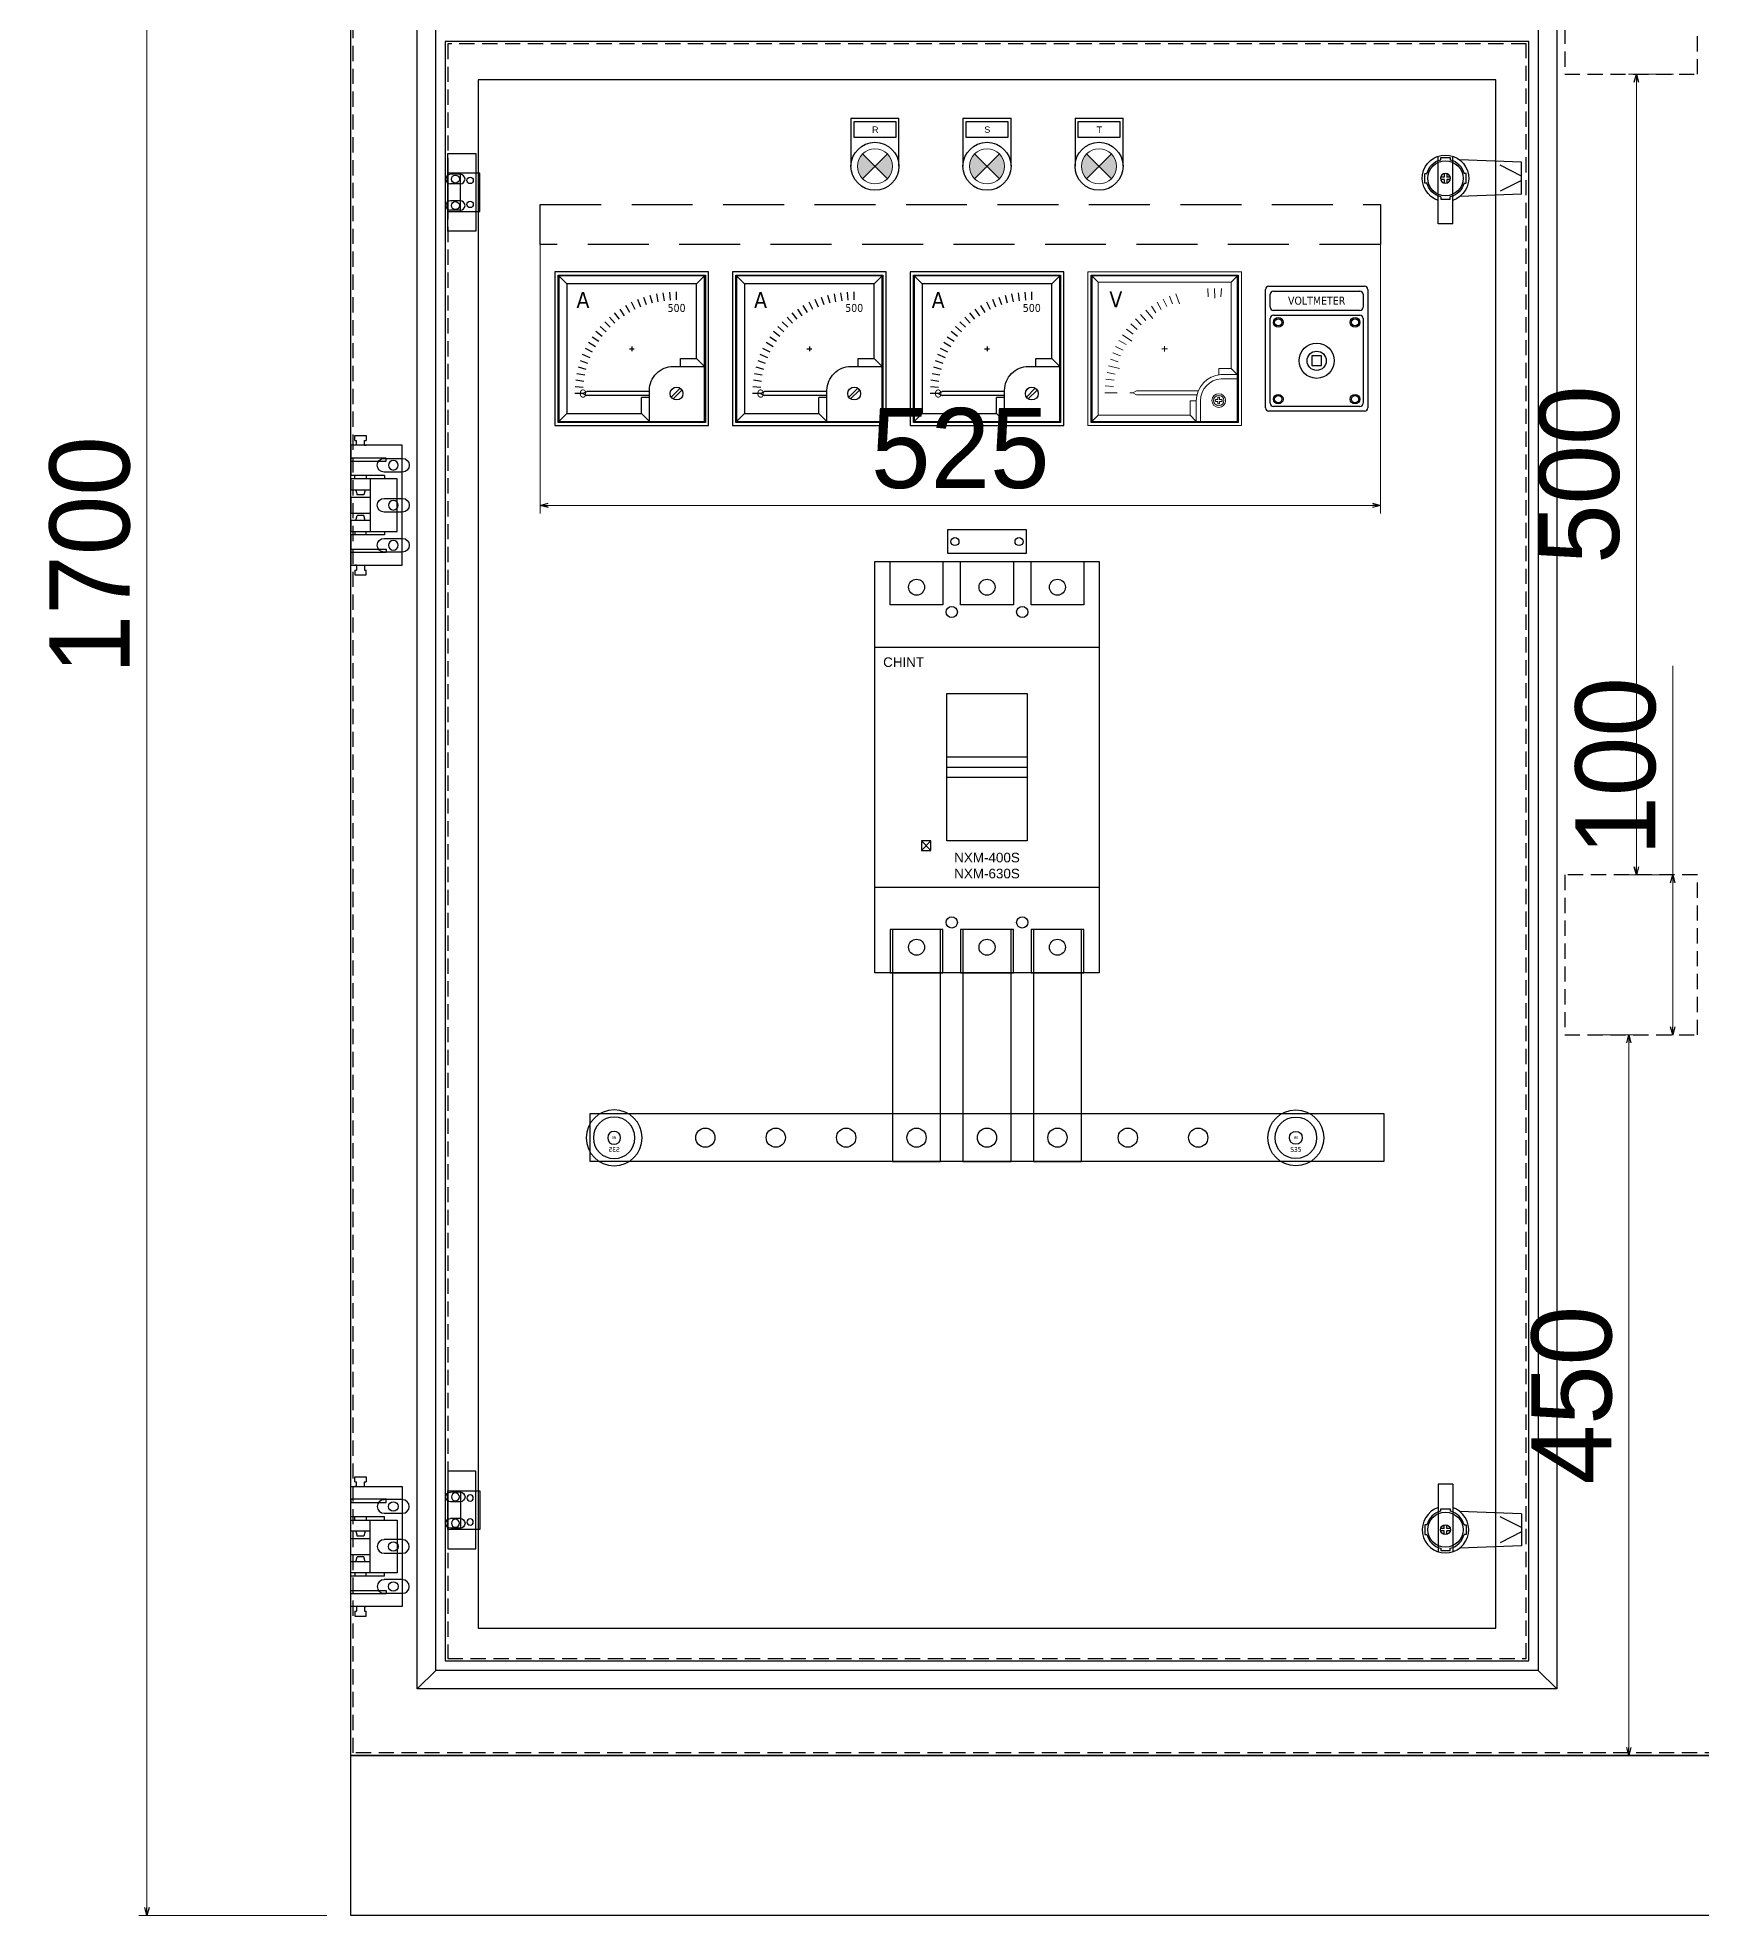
# Model space of a CAD drawing. Header units: millimetres. Extents: x 0 to 6126, y 0 to 4331.
# Drawn here: x 3014 to 4054, y 2399 to 3572 of the extents above; entities that cross this region are included whole.
import ezdxf
from ezdxf.enums import TextEntityAlignment as Align

# ---------------------------------------------------------------- set-up
doc = ezdxf.new("R2010")
doc.units = ezdxf.units.MM
doc.linetypes.add('HIDDEN2', pattern=[4.7625, 3.175, -1.5875])
doc.linetypes.add('HIDDENX2', pattern=[19.05, 12.7, -6.35])
for name, color, linetype in [('01', 7, 'HIDDEN2'), ('DIM', 253, 'Continuous'), ('HEATER', 1, 'Continuous')]:
    doc.layers.add(name, color=color, linetype=linetype)
doc.layers.add('07', color=5, linetype='Continuous', lineweight=5)
doc.styles.add('Arial', font='arial.ttf')
doc.styles.add('Arial-Black', font='txt')
doc.styles.add('Tahoma (Input Text)', font='tahoma.ttf')
doc.dimstyles.new('CNC', dxfattribs={"dimtxt": 50, "dimasz": 5, "dimexe": 5, "dimexo": 15, "dimgap": 10, "dimtad": 1, "dimdec": 0, "dimtxsty": 'Standard', "dimblk": 'OPEN30', "dimcen": 10, "dimclrd": 5, "dimclre": 5, "dimclrt": 3, "dimazin": 3, "dimtfac": 1, "dimtdec": 0, "dimtmove": 0, "dimatfit": 3, "dimldrblk": 'ARCHTICK', "dimlwd": 9, "dimlwe": 9})

# ---------------------------------------------------------------- blocks, each defined once
blk = doc.blocks.new('*D2')
at = {"color": 0, "linetype": 'ByBlock', "lineweight": -2}
for p, q in [((3081.1, 4094), (3082.4, 4099)), ((3082.4, 4099), (3083.8, 4094)), ((3082.4, 4099), (3082.4, 4094)), ((3082.4, 2399), (3081.1, 2404)), ((3083.8, 2404), (3082.4, 2399)), ((3082.4, 2399), (3082.4, 2404))]:
    blk.add_line(p, q, dxfattribs=at)
at = {"layer": 'Defpoints', "color": 0, "ltscale": 3, "transparency": 16777216}
for p in [(3209.9, 4099), (3082.4, 2399), (3209.9, 2399)]:
    blk.add_point(p, dxfattribs=at)
at = {"layer": 'DIM', "color": 5, "lineweight": 9, "ltscale": 3, "transparency": 16777216}
for p, q in [((3194.9, 4099), (3077.4, 4099)), ((3082.4, 4094), (3082.4, 2404)), ((3194.9, 2399), (3077.4, 2399))]:
    blk.add_line(p, q, dxfattribs=at)
at = {"layer": 'DIM', "color": 3, "ltscale": 3, "transparency": 16777216, "insert": (3046.9, 3249), "char_height": 50, "attachment_point": 5, "rotation": 90}
blk.add_mtext('1700', dxfattribs=at)
blk = doc.blocks.new('_ArchTick')
at = {"color": 0, "const_width": 0.15}
blk.add_lwpolyline([(-0.5, -0.5), (0.5, 0.5)], dxfattribs=at)
blk = doc.blocks.new('_Open30')
at = {"color": 0, "linetype": 'ByBlock', "lineweight": -2}
for p, q in [((-1, 0.27), (0, 0)), ((0, 0), (-1, -0.27)), ((0, 0), (-1, 0))]:
    blk.add_line(p, q, dxfattribs=at)
blk = doc.blocks.new('Den XANH')
h = blk.add_hatch(color=5)
h.paths.add_polyline_path([(15, 15), (22.8, 7.2, 0.198912), (26, 15, 0.198912), (22.8, 22.8)])
h.paths.add_polyline_path([(15, 15), (7.2, 22.8, 0.198912), (4, 15, 0.198912), (7.2, 7.2)])
at = {"color": 7}
for p, q in [((0, 45), (30, 45)), ((0, 45), (0, 15)), ((30, 15), (30, 45))]:
    blk.add_line(p, q, dxfattribs=at)
blk.add_lwpolyline([(2, 43), (28, 43), (28, 33), (2, 33)], close=True, dxfattribs=at)
blk.add_circle((15, 15), 15, dxfattribs=at)
at = {"layer": '07', "color": 5, "linetype": 'Continuous', "lineweight": 5, "ltscale": 3}
for p, q in [((22.8, 22.8), (7.2, 7.2)), ((7.2, 22.8), (22.8, 7.2))]:
    blk.add_line(p, q, dxfattribs=at)
blk.add_circle((15, 15), 11, dxfattribs=at)
at = {"layer": '01', "color": 2, "linetype": 'Continuous', "lineweight": 5, "style": 'Arial-Black'}
blk.add_attdef('T-SP', text='', height=2.4, dxfattribs=at).set_placement((15.2, 36), align=Align.CENTER)
blk = doc.blocks.new('Den DO')
h = blk.add_hatch(color=1)
h.paths.add_polyline_path([(7.2, 7.2), (15, 15), (7.2, 22.8, 0.198912), (4, 15, 0.198912)])
h.paths.add_polyline_path([(26, 15, 0.198912), (22.8, 22.8), (15, 15), (22.8, 7.2, 0.198912)])
at = {"color": 7}
for p, q in [((0, 45), (30, 45)), ((0, 45), (0, 15)), ((30, 15), (30, 45))]:
    blk.add_line(p, q, dxfattribs=at)
blk.add_lwpolyline([(2, 43), (28, 43), (28, 33), (2, 33)], close=True, dxfattribs=at)
blk.add_circle((15, 15), 15, dxfattribs=at)
at = {"layer": '07', "color": 1, "linetype": 'Continuous', "lineweight": 5, "ltscale": 3}
for p, q in [((22.8, 22.8), (7.2, 7.2)), ((7.2, 22.8), (22.8, 7.2))]:
    blk.add_line(p, q, dxfattribs=at)
blk.add_circle((15, 15), 11, dxfattribs=at)
at = {"layer": '01', "color": 2, "linetype": 'Continuous', "lineweight": 5, "style": 'Arial-Black'}
blk.add_attdef('T-SP', text='', height=2.4, dxfattribs=at).set_placement((15.2, 36), align=Align.CENTER)
blk = doc.blocks.new('Den VANG')
h = blk.add_hatch(color=2)
h.paths.add_polyline_path([(22.8, 7.2, 0.198912), (26, 15, 0.198912), (22.8, 22.8), (15, 15)])
h.paths.add_polyline_path([(7.2, 7.2), (15, 15), (7.2, 22.8, 0.198912), (4, 15, 0.198912)])
at = {"color": 7}
for p, q in [((0, 45), (30, 45)), ((0, 45), (0, 15)), ((30, 15), (30, 45))]:
    blk.add_line(p, q, dxfattribs=at)
blk.add_lwpolyline([(2, 43), (28, 43), (28, 33), (2, 33)], close=True, dxfattribs=at)
blk.add_circle((15, 15), 15, dxfattribs=at)
at = {"layer": '07', "color": 2, "linetype": 'Continuous', "lineweight": 5, "ltscale": 3}
for p, q in [((22.8, 22.8), (7.2, 7.2)), ((7.2, 22.8), (22.8, 7.2))]:
    blk.add_line(p, q, dxfattribs=at)
blk.add_circle((15, 15), 11, dxfattribs=at)
at = {"layer": '01', "color": 2, "linetype": 'Continuous', "lineweight": 5, "style": 'Arial-Black'}
blk.add_attdef('T-SP', text='', height=2.4, dxfattribs=at).set_placement((15.2, 36), align=Align.CENTER)
blk = doc.blocks.new('Ampere-Meter-front')
at = {"color": 6}
for p, q in [((-40.5, 40.5), (-45.5, 45.5)), ((24.2, 30.4), (23.8, 35.4)), ((28, 30.5), (28, 35.5)), ((40.5, 40.5), (45.5, 45.5)), ((-4.5, 20.6), (-7.3, 24.8)), ((-1.2, 22.7), (-3.8, 27)), ((2.1, 24.5), (-0.1, 29)), ((5.6, 26), (3.7, 30.7)), ((9.2, 27.4), (7.6, 32.1)), ((12.9, 28.5), (11.6, 33.3)), ((16.6, 29.4), (15.6, 34.3)), ((20.4, 30), (19.7, 35)), ((-16, 10.6), (-19.7, 13.9)), ((-13.4, 13.4), (-16.9, 16.9)), ((-10.6, 16), (-13.9, 19.7)), ((-7.6, 18.4), (-10.7, 22.4)), ((-24.5, -2.1), (-29, 0.1)), ((-22.7, 1.2), (-27, 3.8)), ((-20.6, 4.5), (-24.8, 7.3)), ((-18.4, 7.6), (-22.4, 10.7)), ((-1.5, 0), (1.5, 0)), ((0, 1.5), (0, -1.5)), ((-28.5, -12.9), (-33.3, -11.6)), ((-27.4, -9.2), (-32.1, -7.6)), ((-26, -5.6), (-30.7, -3.7)), ((30.5, -11), (30.5, -6)), ((45.5, -11), (40.5, -6)), ((-30, -20.4), (-35, -19.7)), ((-29.4, -16.6), (-34.3, -15.6)), ((-30.5, -28), (-35.5, -28)), ((-30.5, -28), (-35.5, -28)), ((-30.4, -24.2), (-35.4, -23.8)), ((-30.5, -28), (-28.1, -26.8)), ((-30.5, -28), (-28.1, -29.2)), ((11, -26.8), (-28.1, -26.8)), ((11, -29.2), (-28.1, -29.2)), ((11, -30.5), (6, -30.5)), ((30.2, -24.7), (24.7, -30.2)), ((31.3, -25.8), (25.8, -31.3)), ((-40.5, -40.5), (-45.5, -45.5)), ((11, -45.5), (6, -40.5))]:
    blk.add_line(p, q, dxfattribs=at)
for points in [[(-48, -48), (48, -48), (48, 48), (-48, 48)], [(-45.5, -45.5), (45.5, -45.5), (45.5, 45.5), (-45.5, 45.5)]]:
    blk.add_lwpolyline(points, close=True, dxfattribs=at)
for points in [[(40.5, -6), (40.5, 40.5), (-40.5, 40.5), (-40.5, -40.5), (6, -40.5)], [(30.5, -6), (40.5, -6)], [(6, -40.5), (6, -30.5)]]:
    blk.add_lwpolyline(points, dxfattribs=at)
blk.add_lwpolyline([(11, -45.5), (11, -26, -0.414214), (26, -11), (45.5, -11)], format="xyb", dxfattribs=at)
blk.add_circle((28, -28), 4, dxfattribs=at)
at = {"color": 6, "style": 'Tahoma (Input Text)'}
for tag, height, p in [('BEW-96', 10, (-30.5, 30.5)), ('MAX', 5, (28, 25.5)), ('O', 5, (-30.5, -28))]:
    blk.add_attdef(tag, text='', height=height, dxfattribs=at).set_placement(p, align=Align.MIDDLE_CENTER)
blk = doc.blocks.new('A$C3CFE1F0F')
at = {"color": 6, "lineweight": 5}
for p, q in [((6.4, 89.6), (2.5, 93.5)), ((75.3, 80.5), (74.9, 85.6)), ((79.3, 79.5), (79.2, 85.7)), ((83.1, 80.5), (83.5, 85.6)), ((89.6, 89.6), (93.5, 93.5)), ((42.5, 70.5), (39.7, 74.7)), ((45.9, 72.5), (43.3, 77)), ((49.3, 74.4), (47.1, 79)), ((52.9, 76), (51, 80.8)), ((28.3, 57.1), (24.2, 60.2)), ((30.8, 60.1), (26.9, 63.5)), ((33.4, 63), (29.8, 66.6)), ((36.3, 65.7), (32.9, 69.5)), ((22, 47.1), (17.4, 49.4)), ((23.9, 50.6), (19.4, 53.1)), ((46.3, 48), (49.7, 48)), ((48, 49.7), (48, 46.3)), ((19, 39.8), (14.2, 41.5)), ((20.4, 43.5), (15.7, 45.5)), ((81.9, 31.8), (81.9, 35.6)), ((93.4, 31.8), (89.6, 35.6)), ((16, 24.5), (10.9, 24.8)), ((16.4, 28.4), (11.3, 29)), ((17, 32.2), (12, 33.2)), ((28.1, 20.5), (26.3, 20.5)), ((28.1, 20.5), (26.3, 20.5)), ((28.1, 20.5), (30.5, 21.7)), ((28.1, 20.5), (30.5, 19.2)), ((69, 21.7), (30.5, 21.7)), ((68.1, 19.2), (30.5, 19.2)), ((67.8, 15.4), (64, 15.4)), ((6.4, 6.4), (2.5, 2.5)), ((67.8, 2.6), (64, 6.4))]:
    blk.add_line(p, q, dxfattribs=at)
at = {"color": 6, "lineweight": 15}
for p, q in [((57.3, 76.1), (54.9, 82.3)), ((40.6, 66.8), (36.2, 72.2)), ((27.6, 52.8), (21.7, 56.7)), ((19.8, 35.6), (12.9, 37.4)), ((18.4, 20.5), (10.7, 20.5))]:
    blk.add_line(p, q, dxfattribs=at)
blk.add_lwpolyline([(0, 0), (96, 0), (96, 96), (0, 96)], close=True, dxfattribs=at)
at = {"color": 6}
blk.add_lwpolyline([(2.5, 2.5), (93.5, 2.5), (93.5, 93.5), (2.5, 93.5)], close=True, dxfattribs=at)
at = {"color": 6, "lineweight": 5}
for points in [[(89.6, 35.6), (89.6, 89.6), (6.4, 89.6), (6.4, 6.4), (64, 6.4)], [(81.9, 35.6), (89.6, 35.6)], [(64, 6.4), (64, 15.4)]]:
    blk.add_lwpolyline(points, dxfattribs=at)
for points in [[(67.8, 2.6), (67.8, 15.4, -0.400642), (83.2, 31.8), (93.4, 31.8)], [(70.4, 2.6), (70.4, 15.4, -0.399381), (83.3, 29.2), (93.4, 29.2)], [(81.3, 15.1), (80, 15.1, -0.414214), (79.6, 15.5), (79.6, 15.8, -0.414214), (80, 16.2), (81.3, 16.2)], [(81.3, 16.2), (81.3, 17.4, -0.414214), (81.7, 17.8), (81.9, 17.8, -0.414214), (82.3, 17.4), (82.3, 16.2)], [(82.3, 15.1), (82.3, 13.9, -0.414214), (81.9, 13.5), (81.7, 13.5, -0.414214), (81.3, 13.9), (81.3, 15.1)], [(82.3, 16.2), (83.6, 16.2, -0.414214), (84, 15.8), (84, 15.5, -0.414214), (83.6, 15.1), (82.3, 15.1)]]:
    blk.add_lwpolyline(points, format="xyb", dxfattribs=at)
for radius in [4.31, 3.2]:
    blk.add_circle((81.8, 15.6), radius, dxfattribs=at)
at = {"color": 6, "insert": (17.5, 78.8), "char_height": 10, "width": 2201.82, "attachment_point": 5}
blk.add_mtext('{\\fTahoma|b0|i0|c0|p34;V}', dxfattribs=at)
blk = doc.blocks.new('A$C20FC3BD7')
at = {"color": 6}
for p, q in [((0, 2), (0, 76)), ((2, 78), (62, 78)), ((3, 65), (3, 73)), ((5, 75), (59, 75)), ((61, 73), (61, 65)), ((64, 76), (64, 2)), ((59, 63), (5, 63)), ((5, 60), (59, 60)), ((3, 5), (3, 58)), ((61, 58), (61, 5)), ((59, 3), (5, 3)), ((62, 0), (2, 0))]:
    blk.add_line(p, q, dxfattribs=at)
blk.add_lwpolyline([(29, 28.5), (35, 28.5), (35, 34.5), (29, 34.5)], close=True, dxfattribs=at)
for centre, radius in [((8, 55.5), 2.25), ((56, 55.5), 2.25), ((32, 31.5), 6), ((8, 7.5), 2.25), ((56, 7.5), 2.25)]:
    blk.add_circle(centre, radius, dxfattribs=at)
for centre, start, end in [((2, 76), 90, 180), ((5, 73), 90, 180), ((59, 73), 0, 90), ((62, 76), 0, 90), ((5, 65), 180, 270), ((5, 58), 90, 180), ((59, 65), 270, 0), ((59, 58), 0, 90), ((2, 2), 180, 270), ((5, 5), 180, 270), ((59, 5), 270, 0), ((62, 2), 270, 0)]:
    blk.add_arc(centre, 2, start, end, dxfattribs=at)
at = {"color": 6, "insert": (32, 69), "char_height": 5, "width": 58, "attachment_point": 5}
blk.add_mtext('{\\fTahoma|b0|i0|c0|p34;VOLTMETER}', dxfattribs=at)
blk = doc.blocks.new('nxm-400-630-1')
at = {"color": 7}
for p, q in [((29465.1, -129525.9), (29605.1, -129525.9)), ((29510.1, -129600.9), (29560.1, -129600.9)), ((29494.1, -129652.9), (29500.1, -129646.9)), ((29500.1, -129652.9), (29494.1, -129646.9)), ((29465.1, -129675.9), (29605.1, -129675.9))]:
    blk.add_line(p, q, dxfattribs=at)
for points in [[(29465.1, -129472.4), (29605.1, -129472.4), (29605.1, -129729.4), (29465.1, -129729.4)], [(29510.1, -129554.9), (29560.1, -129554.9), (29560.1, -129646.9), (29510.1, -129646.9)], [(29510.1, -129594.4), (29560.1, -129594.4), (29560.1, -129607.4), (29510.1, -129607.4)], [(29494.1, -129652.9), (29500.1, -129652.9), (29500.1, -129646.9), (29494.1, -129646.9)]]:
    blk.add_lwpolyline(points, close=True, dxfattribs=at)
at = {"color": 1}
for points in [[(29474.6, -129472.4), (29507.6, -129472.4), (29507.6, -129499.4), (29474.6, -129499.4)], [(29474.6, -129729.4), (29507.6, -129729.4), (29507.6, -129702.4), (29474.6, -129702.4)]]:
    blk.add_lwpolyline(points, close=True, dxfattribs=at)
at = {"color": 2}
for points in [[(29518.6, -129472.4), (29551.6, -129472.4), (29551.6, -129499.4), (29518.6, -129499.4)], [(29518.6, -129729.4), (29551.6, -129729.4), (29551.6, -129702.4), (29518.6, -129702.4)]]:
    blk.add_lwpolyline(points, close=True, dxfattribs=at)
at = {"color": 5}
for points in [[(29562.6, -129472.4), (29595.6, -129472.4), (29595.6, -129499.4), (29562.6, -129499.4)], [(29562.6, -129729.4), (29595.6, -129729.4), (29595.6, -129702.4), (29562.6, -129702.4)]]:
    blk.add_lwpolyline(points, close=True, dxfattribs=at)
at = {"color": 1}
for centre in [(29491.1, -129488.4), (29491.1, -129713.4)]:
    blk.add_circle(centre, 5, dxfattribs=at)
at = {"color": 2}
for centre in [(29535.1, -129488.4), (29535.1, -129713.4)]:
    blk.add_circle(centre, 5, dxfattribs=at)
at = {"color": 5}
for centre in [(29579.1, -129488.4), (29579.1, -129713.4)]:
    blk.add_circle(centre, 5, dxfattribs=at)
at = {"color": 7}
for centre in [(29513.1, -129503.9), (29557.1, -129503.9), (29513.1, -129697.9), (29557.1, -129697.9)]:
    blk.add_circle(centre, 3.5, dxfattribs=at)
at = {"color": 7, "char_height": 6, "width": 25.603, "attachment_point": 5, "style": 'Arial'}
for s, insert in [('CHINT', (29483, -129535.3)), ('NXM-400S\\PNXM-630S', (29535.1, -129662.4))]:
    blk.add_mtext(s, dxfattribs=dict(at, insert=insert))
blk = doc.blocks.new('su35-2')
at = {"color": 1}
for radius in [17.5, 13, 4]:
    blk.add_circle((0, -0.1), radius, dxfattribs=at)
at = {"color": 1, "width": 30.098, "attachment_point": 5}
for s, insert, char_height in [('{\\fTahoma|b0|i0|c0|p34;M8}', (0, 0), 1.5), ('{\\fTahoma|b0|i0|c0|p34;S35}', (0, -7.4), 3)]:
    blk.add_mtext(s, dxfattribs=dict(at, insert=insert, char_height=char_height))
blk = doc.blocks.new('ovan')
at = {"color": 2}
for p, q in [((14.8, 8.5), (3.3, 8.5)), ((3.3, 0), (14.8, 0))]:
    blk.add_line(p, q, dxfattribs=at)
for centre, start, end in [((3.3, 4.3), 90, 270), ((14.8, 4.3), 270, 90)]:
    blk.add_arc(centre, 4.25, start, end, dxfattribs=at)
blk = doc.blocks.new('HL011-1-6')
at = {"color": 1}
for p, q in [((29.5, 81), (22.5, 81)), ((22.5, 81), (22.5, 78)), ((23.5, 78), (22.5, 78)), ((23.5, 75), (22.5, 75)), ((23.5, 75), (23.5, 78)), ((29.5, 78), (28.5, 78)), ((28.5, 75), (28.5, 78)), ((28.5, 75), (29.5, 75)), ((29.5, 78), (29.5, 81)), ((11, 56), (11, 54)), ((11, 56), (32, 56)), ((20, 54), (20, 21)), ((20, 47), (32, 47)), ((22.5, 56), (22.5, 54)), ((23.1, 47), (24, 44)), ((28.9, 47), (28, 44)), ((29.5, 54), (29.5, 56)), ((32, 42.5), (20, 42.5)), ((24, 44), (28, 44)), ((32, 32.5), (20, 32.5)), ((20, 28), (32, 28)), ((23.1, 28), (24, 31)), ((24, 31), (28, 31)), ((28.9, 28), (28, 31)), ((11, 21), (11, 19)), ((11, 19), (32, 19)), ((22.5, 19), (22.5, 21)), ((29.5, 21), (29.5, 19)), ((23.5, 0), (22.5, 0)), ((23.5, 0), (23.5, -3)), ((28.5, 0), (28.5, -3)), ((28.5, 0), (29.5, 0)), ((22.5, -6), (22.5, -3)), ((23.5, -3), (22.5, -3)), ((29.5, -6), (22.5, -6)), ((29.5, -3), (28.5, -3)), ((29.5, -3), (29.5, -6))]:
    blk.add_line(p, q, dxfattribs=at)
for points in [[(32, 19), (32, 0), (0, 0), (0, 75), (32, 75), (32, 56)], [(32, 28), (32, 21), (3, 21), (3, 54), (32, 54), (32, 47)], [(32, 42.5), (32, 32.5)]]:
    blk.add_lwpolyline(points, dxfattribs=at)
for points in [[(10, 67), (32, 67), (32, 65), (10, 65)], [(10, 8), (32, 8), (32, 10), (10, 10)]]:
    blk.add_lwpolyline(points, close=True, dxfattribs=at)
for centre in [(5.5, 62.5), (5.5, 37.5), (5.5, 12.5)]:
    blk.add_circle(centre, 3, dxfattribs=at)
blk = doc.blocks.new('SDGFGHGHG')
at = {"layer": 'HEATER'}
for p, q in [((860892.9, 570780.5), (860931.6, 570782)), ((860892.9, 570760.5), (860892.9, 570780.5)), ((860935.9, 570742), (860935.9, 570784.3)), ((860944.9, 570742), (860944.9, 570784.3)), ((860892.9, 570771.9), (860906.3, 570778.7)), ((860892.9, 570769.1), (860906.3, 570762.4)), ((860937.5, 570771.3), (860939.5, 570771.3)), ((860937.5, 570769.8), (860939.5, 570769.8)), ((860939.5, 570773.5), (860939.5, 570771.3)), ((860939.5, 570769.8), (860939.5, 570767.6)), ((860941.3, 570773.5), (860941.3, 570771.3)), ((860941.3, 570771.3), (860943.4, 570771.3)), ((860941.3, 570769.8), (860941.3, 570767.6)), ((860941.3, 570769.8), (860943.4, 570769.8)), ((860892.9, 570760.5), (860931.6, 570759.1)), ((860935.9, 570742), (860944.9, 570742))]:
    blk.add_line(p, q, dxfattribs=at)
blk.add_circle((860940.4, 570770.5), 3.08, dxfattribs=at)
blk.add_arc((860940.4, 570770.5), 14.5, 288.08, 251.92, dxfattribs=at)
blk = doc.blocks.new('SĐFHGGH')
at = {"layer": 'HEATER'}
for points in [[(860928.8, 570702.4), (860927.4, 570702.4), (860927.4, 570708.4), (860928.8, 570708.4)], [(860943.4, 570717), (860943.4, 570718.4), (860937.4, 570718.4), (860937.4, 570717)], [(860952.1, 570702.4), (860953.4, 570702.4), (860953.4, 570708.4), (860952.1, 570708.4)], [(860943.4, 570693.8), (860943.4, 570692.4), (860937.4, 570692.4), (860937.4, 570693.8)]]:
    blk.add_lwpolyline(points, dxfattribs=at)
for start, end in [(104.4775, 165.5225), (14.4775, 75.5225), (194.4775, 255.5225), (284.4775, 345.5225)]:
    blk.add_arc((860940.4, 570705.4), 12, start, end, dxfattribs=at)
blk = doc.blocks.new('MS722')
for name, p in [('SDGFGHGHG', (-860940.4, -570770.5)), ('SĐFHGGH', (-860940.4, -570705.4))]:
    blk.add_blockref(name, p)
blk = doc.blocks.new('A$C3E80314B')
at = {"color": 7}
blk.add_lwpolyline([(0, 15), (49, 15), (49, 0), (0, 0)], close=True, dxfattribs=at)
at = {"color": 2}
for centre in [(4.5, 7.5), (44.5, 7.5)]:
    blk.add_circle(centre, 2.5, dxfattribs=at)
blk = doc.blocks.new('*D13')
at = {"color": 0, "linetype": 'ByBlock', "lineweight": -2}
for p, q in [((4007.2, 2944.2), (4008.5, 2949.2)), ((4008.5, 2949.2), (4009.8, 2944.2)), ((4008.5, 2949.2), (4008.5, 2944.2)), ((4008.5, 2499), (4007.2, 2504)), ((4009.8, 2504), (4008.5, 2499)), ((4008.5, 2499), (4008.5, 2504))]:
    blk.add_line(p, q, dxfattribs=at)
at = {"layer": 'Defpoints', "color": 0, "ltscale": 3, "transparency": 16777216}
for p in [(3968.4, 2949.2), (4008.5, 2949.2), (4009.9, 2499)]:
    blk.add_point(p, dxfattribs=at)
at = {"layer": 'DIM', "color": 5, "lineweight": 9, "ltscale": 3, "transparency": 16777216}
for p, q in [((3983.4, 2949.2), (4013.5, 2949.2)), ((4008.5, 2504), (4008.5, 2944.2)), ((3994.9, 2499), (4003.5, 2499))]:
    blk.add_line(p, q, dxfattribs=at)
at = {"layer": 'DIM', "color": 3, "ltscale": 3, "transparency": 16777216, "insert": (3973, 2724.1), "char_height": 50, "attachment_point": 5, "rotation": 90}
blk.add_mtext('450', dxfattribs=at)
blk = doc.blocks.new('*D14')
at = {"color": 0, "linetype": 'ByBlock', "lineweight": -2}
for p, q in [((4011.9, 3544.5), (4013.2, 3549.5)), ((4013.2, 3549.5), (4014.6, 3544.5)), ((4013.2, 3549.5), (4013.2, 3544.5)), ((4013.2, 3049.2), (4011.9, 3054.2)), ((4014.6, 3054.2), (4013.2, 3049.2)), ((4013.2, 3049.2), (4013.2, 3054.2))]:
    blk.add_line(p, q, dxfattribs=at)
at = {"layer": 'Defpoints', "color": 0, "ltscale": 3, "transparency": 16777216}
for p in [(4013.2, 3549.5), (4051.4, 3549.5), (4051.4, 3049.2)]:
    blk.add_point(p, dxfattribs=at)
at = {"layer": 'DIM', "color": 5, "lineweight": 9, "ltscale": 3, "transparency": 16777216}
for p, q in [((4036.4, 3549.5), (4008.2, 3549.5)), ((4013.2, 3054.2), (4013.2, 3544.5)), ((4036.4, 3049.2), (4008.2, 3049.2))]:
    blk.add_line(p, q, dxfattribs=at)
at = {"layer": 'DIM', "color": 3, "ltscale": 3, "transparency": 16777216, "insert": (3977.7, 3299.3), "char_height": 50, "attachment_point": 5, "rotation": 90}
blk.add_mtext('500', dxfattribs=at)
blk = doc.blocks.new('*D15')
at = {"color": 0, "linetype": 'ByBlock', "lineweight": -2}
for p, q in [((4034.6, 3044.2), (4035.9, 3049.2)), ((4035.9, 3049.2), (4037.3, 3044.2)), ((4035.9, 3049.2), (4035.9, 3044.2)), ((4035.9, 2949.2), (4034.6, 2954.2)), ((4037.3, 2954.2), (4035.9, 2949.2)), ((4035.9, 2949.2), (4035.9, 2954.2))]:
    blk.add_line(p, q, dxfattribs=at)
at = {"layer": 'Defpoints', "color": 0, "ltscale": 3, "transparency": 16777216}
for p in [(4035.9, 3049.2), (4051.4, 3049.2), (4051.4, 2949.2)]:
    blk.add_point(p, dxfattribs=at)
at = {"layer": 'DIM', "color": 5, "lineweight": 9, "ltscale": 3, "transparency": 16777216}
for p, q in [((4035.9, 3049.2), (4035.9, 3179.8)), ((4036.4, 3049.2), (4030.9, 3049.2)), ((4035.9, 2954.2), (4035.9, 3044.2)), ((4036.4, 2949.2), (4030.9, 2949.2))]:
    blk.add_line(p, q, dxfattribs=at)
at = {"layer": 'DIM', "color": 3, "ltscale": 3, "transparency": 16777216, "insert": (4000.4, 3117), "char_height": 50, "attachment_point": 5, "rotation": 90}
blk.add_mtext('100', dxfattribs=at)
blk = doc.blocks.new('ovan6x9')
at = {"color": 2}
for p, q in [((2, 6), (8, 6)), ((2, 0), (8, 0))]:
    blk.add_line(p, q, dxfattribs=at)
for centre, start, end in [((2, 3), 90, 270), ((8, 3), 270, 90)]:
    blk.add_arc(centre, 3, start, end, dxfattribs=at)
blk = doc.blocks.new('HL036-1-1')
at = {"color": 1}
blk.add_line((9.5, 36.2), (9.5, 12.2), dxfattribs=at)
for points in [[(0, 48.5), (17.5, 48.5), (17.5, 0), (0, 0)], [(-2.5, 12.2), (17.5, 12.2), (17.5, 36.2), (-2.5, 36.2)]]:
    blk.add_lwpolyline(points, close=True, dxfattribs=at)
for centre, radius in [((3.5, 31.8), 2), ((12.7, 32.5), 2.5), ((3.5, 16.8), 2), ((12.7, 16), 2.5)]:
    blk.add_circle(centre, radius, dxfattribs=at)
blk = doc.blocks.new('*D16')
at = {"color": 0, "linetype": 'ByBlock', "lineweight": -2}
for p, q in [((3328.2, 3280.1), (3333.2, 3281.4)), ((3333.2, 3278.7), (3328.2, 3280.1)), ((3328.2, 3280.1), (3333.2, 3280.1)), ((3848.2, 3281.4), (3853.2, 3280.1)), ((3853.2, 3280.1), (3848.2, 3278.7)), ((3853.2, 3280.1), (3848.2, 3280.1))]:
    blk.add_line(p, q, dxfattribs=at)
at = {"layer": 'Defpoints', "color": 0, "ltscale": 3, "transparency": 16777216}
for p in [(3328.2, 3468.1), (3853.2, 3468.1), (3853.2, 3280.1)]:
    blk.add_point(p, dxfattribs=at)
at = {"layer": 'DIM', "color": 5, "lineweight": 9, "ltscale": 3, "transparency": 16777216}
for p, q in [((3328.2, 3453.1), (3328.2, 3275.1)), ((3853.2, 3453.1), (3853.2, 3275.1)), ((3333.2, 3280.1), (3848.2, 3280.1))]:
    blk.add_line(p, q, dxfattribs=at)
at = {"layer": 'DIM', "color": 3, "ltscale": 3, "transparency": 16777216, "insert": (3590.7, 3315.6), "char_height": 50, "attachment_point": 5}
blk.add_mtext('525', dxfattribs=at)

msp = doc.modelspace()

# ---------------------------------------------------------------- linework, layer by layer
at = {"color": 7, "ltscale": 3}
for p, q in [((3262.9, 2552), (3251.4, 2540.5)), ((3951.9, 2552), (3963.4, 2540.5))]:
    msp.add_line(p, q, dxfattribs=at)
for points in [[(3209.9, 4099), (4809.9, 4099), (4809.9, 2499), (3209.9, 2499)], [(3251.4, 4021.5), (3963.4, 4021.5), (3963.4, 2540.5), (3251.4, 2540.5)], [(3262.9, 4010), (3951.9, 4010), (3951.9, 2552), (3262.9, 2552)], [(3209.9, 2499), (4809.9, 2499), (4809.9, 2399), (3209.9, 2399)]]:
    msp.add_lwpolyline(points, close=True, dxfattribs=at)
at = {"color": 7, "linetype": 'HIDDEN2', "ltscale": 3}
msp.add_lwpolyline([(3211.4, 4097.5), (4808.4, 4097.5), (4808.4, 2500.5), (3211.4, 2500.5)], close=True, dxfattribs=at)
at = {"color": 252, "linetype": 'HIDDEN2', "ltscale": 3}
for points in [[(3968.4, 3549.5), (4051.4, 3549.5), (4051.4, 3649.5), (3968.4, 3649.5)], [(3968.4, 2949.2), (4051.4, 2949.2), (4051.4, 3049.2), (3968.4, 3049.2)]]:
    msp.add_lwpolyline(points, close=True, dxfattribs=at)
at = {"color": 6, "ltscale": 3}
msp.add_lwpolyline([(3268.9, 2558), (3945.9, 2558), (3945.9, 3570), (3268.9, 3570)], close=True, dxfattribs=at)
at = {"color": 6, "linetype": 'HIDDEN2', "ltscale": 3}
msp.add_lwpolyline([(3270.4, 2559.5), (3944.4, 2559.5), (3944.4, 3568.5), (3270.4, 3568.5)], close=True, dxfattribs=at)
at = {"color": 3, "ltscale": 3}
msp.add_lwpolyline([(3289.4, 2578.5), (3925.4, 2578.5), (3925.4, 3546), (3289.4, 3546)], close=True, dxfattribs=at)
at = {"color": 7, "linetype": 'HIDDENX2', "ltscale": 3}
msp.add_lwpolyline([(3328.2, 3468.1), (3853.2, 3468.1), (3853.2, 3443.1), (3328.2, 3443.1)], close=True, dxfattribs=at)
at = {"color": 2}
for points in [[(3339.4, 3424), (3431.4, 3424), (3431.4, 3332), (3339.4, 3332)], [(3450.4, 3424), (3542.4, 3424), (3542.4, 3332), (3450.4, 3332)], [(3561.4, 3424), (3653.4, 3424), (3653.4, 3332), (3561.4, 3332)], [(3672.4, 3424), (3764.4, 3424), (3764.4, 3332), (3672.4, 3332)], [(3592.4, 2870), (3622.4, 2870), (3622.4, 3015), (3592.4, 3015)]]:
    msp.add_lwpolyline(points, close=True, dxfattribs=at)
at = {"color": 1}
msp.add_lwpolyline([(3548.4, 2870), (3578.4, 2870), (3578.4, 3015), (3548.4, 3015)], close=True, dxfattribs=at)
at = {"color": 5}
msp.add_lwpolyline([(3636.4, 2870), (3666.4, 2870), (3666.4, 3015), (3636.4, 3015)], close=True, dxfattribs=at)
at = {"color": 1, "ltscale": 3}
msp.add_lwpolyline([(3855.4, 2900), (3855.4, 2870), (3359.4, 2870), (3359.4, 2900)], close=True, dxfattribs=at)
at = {"color": 2}
for centre, radius in [((3893.9, 3484.5), 11), ((3789.4, 3394.5), 3), ((3837.4, 3394.5), 3), ((3813.4, 3370.5), 11), ((3789.4, 3346.5), 3), ((3837.4, 3346.5), 3), ((3893.9, 2640), 11)]:
    msp.add_circle(centre, radius, dxfattribs=at)
at = {"color": 7, "ltscale": 3}
for centre in [(3431.4, 2885), (3475.4, 2885), (3519.4, 2885), (3563.4, 2885), (3607.4, 2885), (3651.4, 2885), (3695.4, 2885), (3739.4, 2885)]:
    msp.add_circle(centre, 6, dxfattribs=at)

# ---------------------------------------------------------------- block references
at = {"color": 7}
ref = msp.add_blockref('Den DO', (3522.4, 3477), dxfattribs=at)
ref.add_attrib('T-SP', 'R', dxfattribs={"layer": '01', "color": 2, "linetype": 'Continuous', "lineweight": 5, "height": 4, "style": 'Arial'}).set_placement((3537.6, 3512.9), align=Align.CENTER)
ref = msp.add_blockref('Den VANG', (3592.4, 3477), dxfattribs=at)
ref.add_attrib('T-SP', 'S', dxfattribs={"layer": '01', "color": 2, "linetype": 'Continuous', "lineweight": 5, "height": 4, "style": 'Arial'}).set_placement((3607.6, 3512.9), align=Align.CENTER)
ref = msp.add_blockref('Den XANH', (3662.4, 3477), dxfattribs=at)
ref.add_attrib('T-SP', 'T', dxfattribs={"layer": '01', "color": 2, "linetype": 'Continuous', "lineweight": 5, "height": 4, "style": 'Arial'}).set_placement((3677.6, 3512.9), align=Align.CENTER)
at = {"color": 7, "rotation": 180}
for name, p in [('HL036-1-1', (3287.9, 3500)), ('ovan6x9', (3280.2, 3487)), ('ovan6x9', (3280.2, 3470.5)), ('HL011-1-6', (3241.9, 2667)), ('MS722', (3893.9, 2640))]:
    msp.add_blockref(name, p, dxfattribs=at)
at = {"color": 7, "xscale": -1}
for name, p in [('MS722', (3893.9, 3484.5)), ('HL011-1-6', (3241.9, 3242.7)), ('HL036-1-1', (3287.9, 2628)), ('ovan6x9', (3280.2, 2657.5)), ('ovan6x9', (3280.2, 2641))]:
    msp.add_blockref(name, p, dxfattribs=at)
at = {"color": 7, "lineweight": -3}
ref = msp.add_blockref('Ampere-Meter-front', (3385.4, 3378), dxfattribs=at)
ref.add_attrib('BEW-96', 'A', dxfattribs={"height": 10, "style": 'Tahoma (Input Text)'}).set_placement((3354.9, 3408.5), align=Align.MIDDLE_CENTER)
ref.add_attrib('O', 'O', dxfattribs={"height": 5, "style": 'Tahoma (Input Text)'}).set_placement((3354.9, 3350), align=Align.MIDDLE_CENTER)
ref.add_attrib('MAX', '500', dxfattribs={"height": 5, "style": 'Tahoma (Input Text)'}).set_placement((3413.4, 3403.5), align=Align.MIDDLE_CENTER)
ref = msp.add_blockref('Ampere-Meter-front', (3496.4, 3378), dxfattribs=at)
ref.add_attrib('BEW-96', 'A', dxfattribs={"height": 10, "style": 'Tahoma (Input Text)'}).set_placement((3465.9, 3408.5), align=Align.MIDDLE_CENTER)
ref.add_attrib('O', 'O', dxfattribs={"height": 5, "style": 'Tahoma (Input Text)'}).set_placement((3465.9, 3350), align=Align.MIDDLE_CENTER)
ref.add_attrib('MAX', '500', dxfattribs={"height": 5, "style": 'Tahoma (Input Text)'}).set_placement((3524.4, 3403.5), align=Align.MIDDLE_CENTER)
ref = msp.add_blockref('Ampere-Meter-front', (3607.4, 3378), dxfattribs=at)
ref.add_attrib('BEW-96', 'A', dxfattribs={"height": 10, "style": 'Tahoma (Input Text)'}).set_placement((3576.9, 3408.5), align=Align.MIDDLE_CENTER)
ref.add_attrib('O', 'O', dxfattribs={"height": 5, "style": 'Tahoma (Input Text)'}).set_placement((3576.9, 3350), align=Align.MIDDLE_CENTER)
ref.add_attrib('MAX', '500', dxfattribs={"height": 5, "style": 'Tahoma (Input Text)'}).set_placement((3635.4, 3403.5), align=Align.MIDDLE_CENTER)
at = {"color": 2}
for name, p in [('A$C3CFE1F0F', (3670.4, 3330)), ('A$C20FC3BD7', (3781.4, 3339)), ('su35-2', (3800.4, 2885))]:
    msp.add_blockref(name, p, dxfattribs=at)
at = {"color": 2, "xscale": -1}
for name, p in [('ovan', (3245.4, 3300.9)), ('ovan', (3245.4, 3275.9)), ('ovan', (3245.4, 3250.9)), ('su35-2', (3374.4, 2885))]:
    msp.add_blockref(name, p, dxfattribs=at)
at = {"color": 7}
msp.add_blockref('A$C3E80314B', (3582.9, 3250), dxfattribs=at)
msp.add_blockref('nxm-400-630-1', (-25927.7, 132717.4))
at = {"color": 2, "rotation": 180}
for p in [(3245.4, 2658.8), (3245.4, 2633.8), (3245.4, 2608.8)]:
    msp.add_blockref('ovan', p, dxfattribs=at)

# ---------------------------------------------------------------- dimensions: what is measured, and where the dimension line sits
at = {"layer": 'DIM', "color": 7, "ltscale": 3}
for base, p1, p2, picture, middle in [((3082.4, 2399), (3209.9, 4099), (3209.9, 2399), '*D2', (3046.9, 3249)), ((4013.2, 3549.5), (4051.4, 3049.2), (4051.4, 3549.5), '*D14', (3977.7, 3299.3)), ((4035.9, 3049.2), (4051.4, 2949.2), (4051.4, 3049.2), '*D15', (4000.4, 3117)), ((4008.5, 2949.2), (4009.9, 2499), (3968.4, 2949.2), '*D13', (3973, 2724.1))]:
    dim = msp.add_linear_dim(base=base, p1=p1, p2=p2, angle=90, dimstyle='CNC', dxfattribs=at)
    dim.commit()
    dim.dimension.update_dxf_attribs({"geometry": picture, "text_midpoint": middle})
dim = msp.add_linear_dim(base=(3853.2, 3280.1), p1=(3328.2, 3468.1), p2=(3853.2, 3468.1), dimstyle='CNC', dxfattribs=at)
dim.commit()
dim.dimension.update_dxf_attribs({"geometry": '*D16', "text_midpoint": (3590.7, 3315.6)})

doc.saveas('drawing.dxf')
